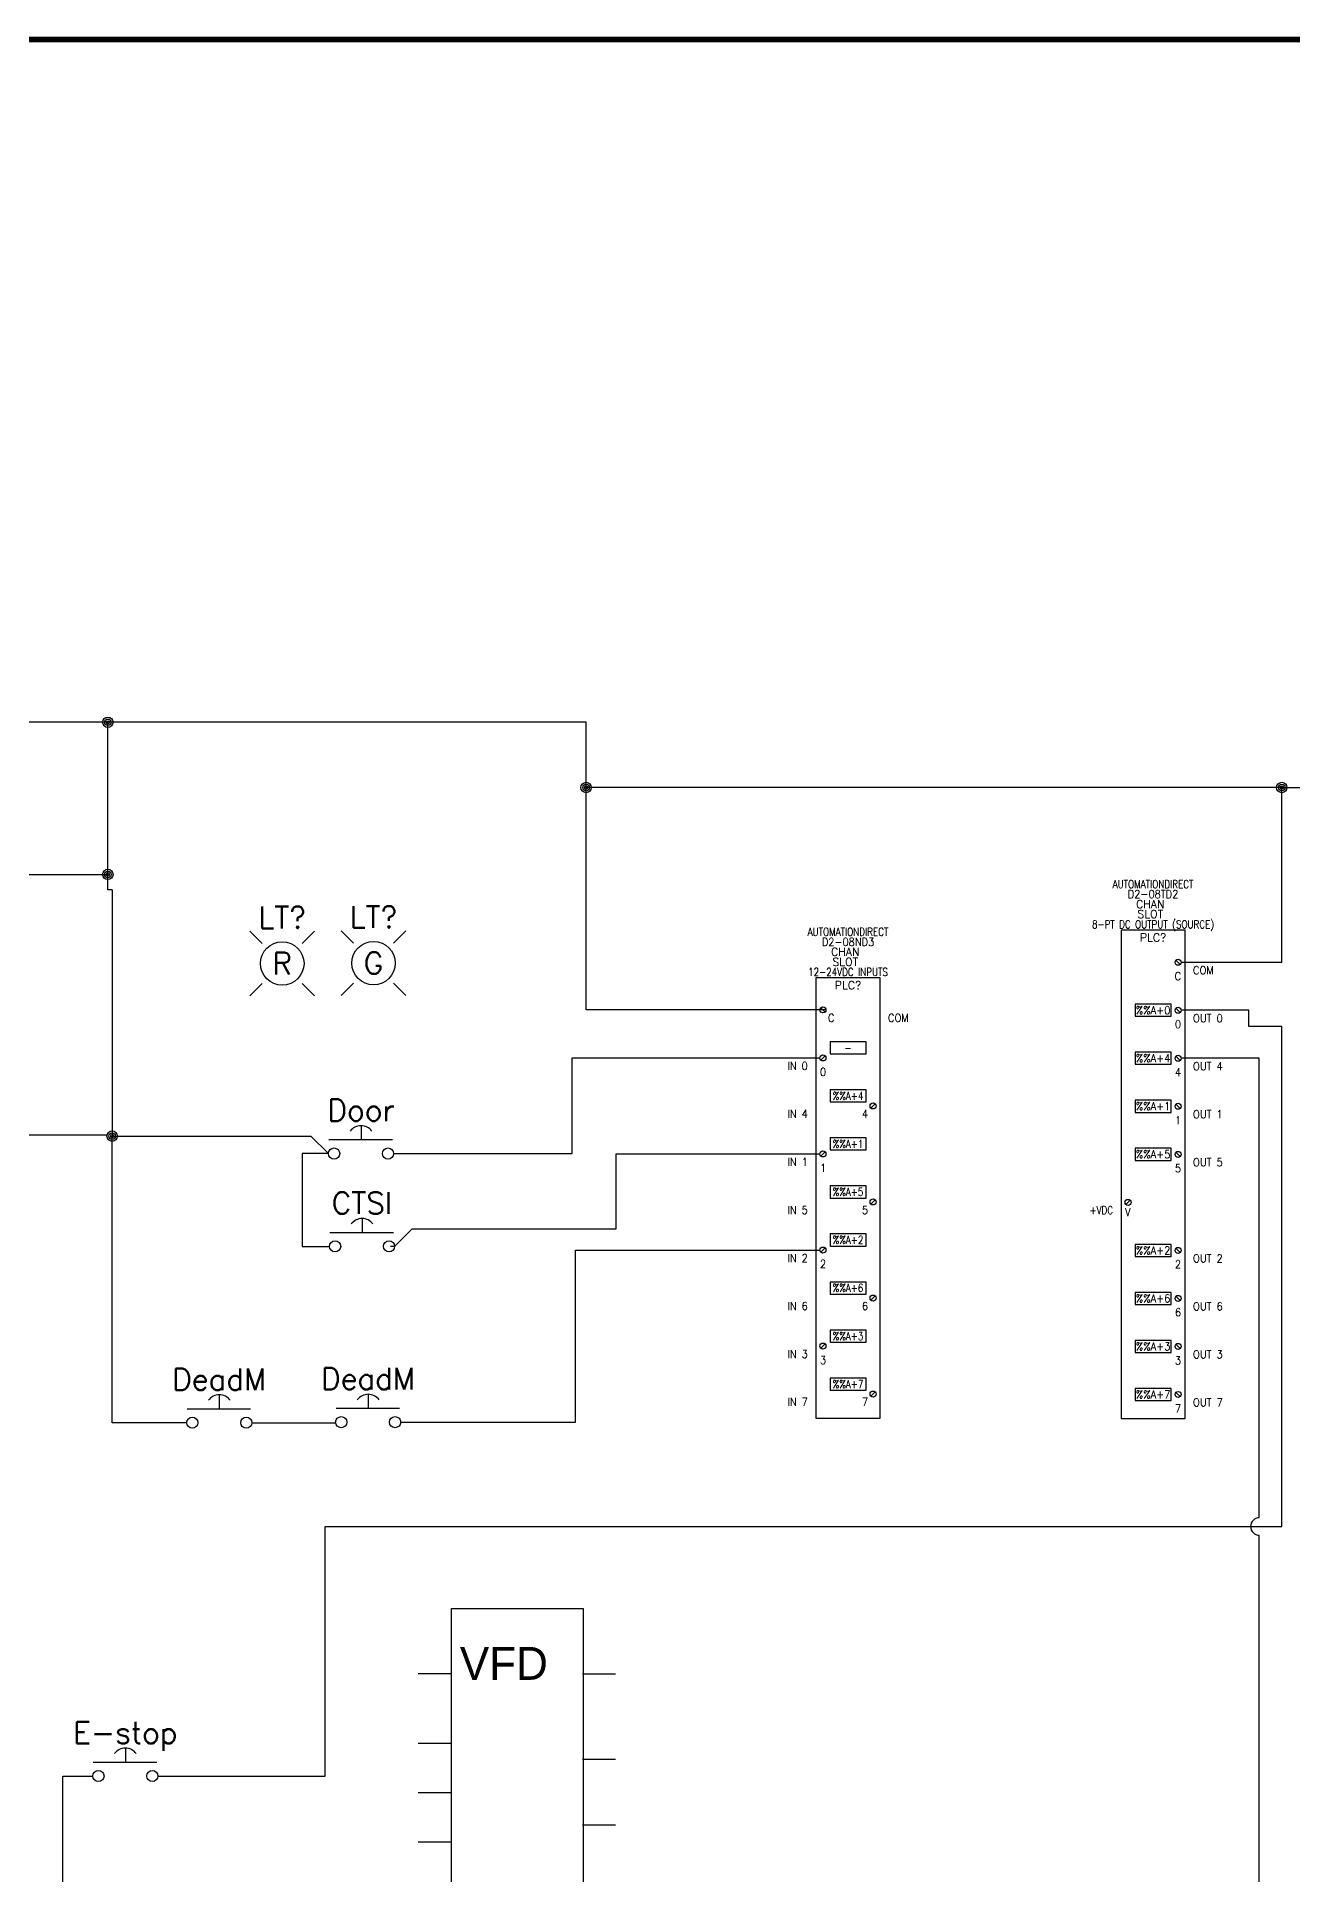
# Model space of a CAD drawing. Header units: inches. Extents: x 0 to 33.5, y 0 to 22.4.
# Drawn here: x 11.97 to 19.19, y 11.88 to 22.44 of the extents above; entities that cross this region are included whole.
import ezdxf
from ezdxf.enums import TextEntityAlignment as Align

# ---------------------------------------------------------------- set-up
doc = ezdxf.new("R2010")
doc.units = ezdxf.units.IN
doc.header["$MEASUREMENT"] = 0
for name, color, linetype in [('DESC', 150, 'Continuous'), ('MISC', 7, 'Continuous'), ('SYMS', 7, 'Continuous'), ('TAGS', 150, 'Continuous'), ('TERMS', 123, 'Continuous'), ('TITLE', 7, 'Continuous'), ('WIRES', 7, 'Continuous')]:
    doc.layers.add(name, color=color, linetype=linetype)
doc.styles.add('ITALIC', font='ITALIC')
doc.styles.add('SIMPLEX', font='SIMPLEX')
doc.styles.add('WD', font='romans.shx')

# ---------------------------------------------------------------- blocks, each defined once
blk = doc.blocks.new('NO_NUM_acade_title')
at = {"layer": 'TITLE', "const_width": 0.0312}
blk.add_lwpolyline([(30.594, 0.281), (30.594, 22.177), (30.344, 22.427), (0.281, 22.427), (0.031, 22.177), (0.031, 0.281), (0.281, 0.031), (30.344, 0.031)], close=True, dxfattribs=at)
at = {"layer": 'TITLE', "color": 1, "style": 'ITALIC'}
for tag, height, p in [('TITLE#1', 0.125, (32.156, 3.406)), ('TITLE#2', 0.125, (32.156, 3.204)), ('TITLE#3', 0.125, (32.156, 3.001)), ('TITLE#4', 0.125, (32.156, 2.799)), ('DWG#', 0.2, (32.156, 0.826))]:
    blk.add_attdef(tag, text='', height=height, dxfattribs=at).set_placement(p, align=Align.CENTER)
at = {"layer": 'TITLE', "color": 1, "style": 'SIMPLEX'}
blk.add_attdef('CAD#', (30.826, 1.958), '', height=0.0938, rotation=90, dxfattribs=at)
at = {"layer": 'TITLE', "color": 1}
for tag, p, height, style in [('ENGINEER', (31.237, 1.958), 0.0938, 'ITALIC'), ('CHKDBY', (32.424, 1.958), 0.0938, 'ITALIC'), ('JOB#', (31.464, 1.644), 0.0938, 'SIMPLEX'), ('DRAWNBY', (32.494, 1.644), 0.0938, 'ITALIC'), ('SCALE', (31.353, 1.344), 0.0938, 'SIMPLEX'), ('DATE', (32.408, 1.344), 0.0938, 'SIMPLEX'), ('SHTS', (32.532, 0.25), 0.2, 'ITALIC')]:
    blk.add_attdef(tag, p, '', height=height, dxfattribs=dict(at, style=style))
at = {"layer": 'TITLE', "color": 1, "style": 'ITALIC'}
blk.add_attdef('SH#', text='', height=0.2, dxfattribs=at).set_placement((31.881, 0.25), align=Align.RIGHT)
at = {"layer": 'TITLE', "color": 7, "flags": 9}
blk.add_attdef('WD_TB', (31.219, 0.031), '', height=0.125, dxfattribs=at)
blk = doc.blocks.new('HPB11M')
for p, q in [((0, 0.16), (0, 0.08)), ((-0.185, 0.08), (0.18, 0.08))]:
    blk.add_line(p, q)
for centre in [(-0.155, 0), (0.155, 0)]:
    blk.add_circle(centre, 0.0322)
blk.add_arc((0, 0.082), 0.0781, 36.8699, 143.1301)
at = {"style": 'WD', "width": 0.7}
for tag, p in [('INST', (0, 0.826)), ('LOC', (0, 0.656)), ('DESC1', (0, 0.5)), ('DESC2', (0, 0.344)), ('XREF', (0, -0.219))]:
    blk.add_attdef(tag, text='', height=0.125, dxfattribs=at).set_placement(p, align=Align.CENTER)
at = {"style": 'WD'}
blk.add_attdef('TAG1', text='', height=0.125, dxfattribs=at).set_placement((0, 0.188), align=Align.CENTER)
for tag, p in [('X2LINK', (0, 0.219)), ('X8LINK', (0, 0))]:
    blk.add_attdef(tag, p, '', height=0.01, dxfattribs=at)
for tag, p, height, flags in [('FAMILY', (0.205, 0.152), 0.01, 9), ('CONTACT', (0.205, 0.136), 0.01, 1), ('X4TERM01', (-0.188, 0), 0.0125, 1), ('X1TERM02', (0.188, 0), 0.0125, 1)]:
    blk.add_attdef(tag, p, '', height=height, dxfattribs=dict(at, flags=flags))
at = {"linetype": 'Continuous', "style": 'WD', "flags": 9}
for tag, p in [('CAT', (0.23, 0.108)), ('ASSYCODE', (0.23, 0.069)), ('MFG', (0.23, 0.089))]:
    blk.add_attdef(tag, text='', height=0.01, dxfattribs=at).set_placement(p, align=Align.CENTER)
at = {"linetype": 'Continuous', "style": 'WD', "flags": 8}
blk.add_attdef('TERM01', text='', height=0.125, dxfattribs=at).set_placement((-0.25, -0.031), align=Align.TOP_RIGHT)
blk.add_attdef('TERM02', text='', height=0.125, dxfattribs=at).set_placement((0.25, -0.031), align=Align.TOP_LEFT)
blk = doc.blocks.new('HLT1G')
for p, q in [((-0.115, 0.115), (-0.186, 0.186)), ((0.115, 0.115), (0.186, 0.186)), ((-0.115, -0.115), (-0.186, -0.186)), ((0.115, -0.115), (0.186, -0.186))]:
    blk.add_line(p, q)
blk.add_circle((0, 0), 0.125)
at = {"style": 'WD', "width": 0.7}
for tag, p in [('INST', (0.006, 0.528)), ('LOC', (0.006, 0.359))]:
    blk.add_attdef(tag, text='', height=0.125, dxfattribs=at).set_placement(p, align=Align.CENTER)
at = {"style": 'WD'}
blk.add_attdef('TAG1', text='', height=0.125, dxfattribs=at).set_placement((0, 0.202), align=Align.CENTER)
at = {"style": 'WD', "flags": 9}
blk.add_attdef('FAMILY', text='', height=0.01, dxfattribs=at).set_placement((-0.005, 0.161), align=Align.CENTER)
at = {"linetype": 'Continuous', "style": 'WD', "flags": 1}
for tag, p in [('MFG', (0, 0.121)), ('CAT', (0, 0.14))]:
    blk.add_attdef(tag, text='', height=0.01, dxfattribs=at).set_placement(p, align=Align.MIDDLE)
at = {"style": 'WD'}
for tag, p, width in [('DESC1', (1.125, 0), 0.9), ('WDTAGALT', (1.125, -0.312), 0.7)]:
    blk.add_attdef(tag, p, '', height=0.125, dxfattribs=dict(at, width=width))
blk.add_attdef('COLOR', text='', height=0.125, dxfattribs=at).set_placement((0, 0), align=Align.MIDDLE)
at = {"style": 'WD', "flags": 1}
for tag, p in [('X4TERM01', (-0.125, 0)), ('X1TERM02', (0.125, 0))]:
    blk.add_attdef(tag, p, '', height=0.0125, dxfattribs=at)
at = {"linetype": 'Continuous', "style": 'WD', "flags": 9}
blk.add_attdef('ASSYCODE', text='', height=0.01, dxfattribs=at).set_placement((-0.003, 0.096), align=Align.CENTER)
at = {"linetype": 'Continuous', "style": 'WD', "flags": 8}
blk.add_attdef('TERM01', text='', height=0.125, dxfattribs=at).set_placement((-0.175, -0.031), align=Align.TOP_RIGHT)
blk.add_attdef('TERM02', text='', height=0.125, dxfattribs=at).set_placement((0.175, -0.031), align=Align.TOP_LEFT)
at = {"style": 'WD', "width": 0.9}
blk.add_attdef('DESC2', text='', height=0.125, dxfattribs=at).set_placement((1.125, -0.031), align=Align.TOP_LEFT)
blk = doc.blocks.new('HLT1R')
for p, q in [((-0.115, 0.115), (-0.186, 0.186)), ((0.115, 0.115), (0.186, 0.186)), ((-0.115, -0.115), (-0.186, -0.186)), ((0.115, -0.115), (0.186, -0.186))]:
    blk.add_line(p, q)
blk.add_circle((0, 0), 0.125)
at = {"style": 'WD', "width": 0.7}
for tag, p in [('INST', (0.006, 0.528)), ('LOC', (0.006, 0.359))]:
    blk.add_attdef(tag, text='', height=0.125, dxfattribs=at).set_placement(p, align=Align.CENTER)
at = {"style": 'WD'}
blk.add_attdef('TAG1', text='', height=0.125, dxfattribs=at).set_placement((0, 0.202), align=Align.CENTER)
at = {"linetype": 'Continuous', "style": 'WD', "flags": 9}
blk.add_attdef('ASSYCODE', text='', height=0.01, dxfattribs=at).set_placement((-0.003, 0.098), align=Align.CENTER)
at = {"style": 'WD', "flags": 9}
blk.add_attdef('FAMILY', text='', height=0.01, dxfattribs=at).set_placement((-0.005, 0.161), align=Align.CENTER)
at = {"linetype": 'Continuous', "style": 'WD', "flags": 1}
for tag, p in [('MFG', (0, 0.121)), ('CAT', (0, 0.14))]:
    blk.add_attdef(tag, text='', height=0.01, dxfattribs=at).set_placement(p, align=Align.MIDDLE)
at = {"style": 'WD'}
for tag, p, width in [('DESC1', (1.125, 0), 0.9), ('WDTAGALT', (1.125, -0.312), 0.7)]:
    blk.add_attdef(tag, p, '', height=0.125, dxfattribs=dict(at, width=width))
blk.add_attdef('COLOR', text='', height=0.125, dxfattribs=at).set_placement((0, 0), align=Align.MIDDLE)
at = {"style": 'WD', "flags": 1}
for tag, p in [('X4TERM01', (-0.125, 0)), ('X1TERM02', (0.125, 0))]:
    blk.add_attdef(tag, p, '', height=0.0125, dxfattribs=at)
at = {"linetype": 'Continuous', "style": 'WD', "flags": 8}
blk.add_attdef('TERM01', text='', height=0.125, dxfattribs=at).set_placement((-0.175, -0.031), align=Align.TOP_RIGHT)
blk.add_attdef('TERM02', text='', height=0.125, dxfattribs=at).set_placement((0.175, -0.031), align=Align.TOP_LEFT)
at = {"style": 'WD', "width": 0.9}
blk.add_attdef('DESC2', text='', height=0.125, dxfattribs=at).set_placement((1.125, -0.031), align=Align.TOP_LEFT)
blk = doc.blocks.new('PLCIO_2D74')
at = {"layer": 'SYMS'}
for p, q in [((0.5, 0.5), (-0.5, 0.5)), ((-0.5, 0.5), (-0.5, -7.125)), ((0.5, -7.125), (0.5, 0.5)), ((0.357, 0.033), (0.424, -0.033)), ((0.281, -0.656), (-0.281, -0.656)), ((-0.281, -0.656), (-0.281, -0.844)), ((-0.281, -0.844), (0.281, -0.844)), ((0.281, -0.844), (0.281, -0.656)), ((0.357, -0.717), (0.424, -0.783)), ((0.281, -1.406), (-0.281, -1.406)), ((-0.281, -1.406), (-0.281, -1.594)), ((0.281, -1.594), (0.281, -1.406)), ((-0.281, -1.594), (0.281, -1.594)), ((0.357, -1.467), (0.424, -1.533)), ((0.281, -2.156), (-0.281, -2.156)), ((-0.281, -2.156), (-0.281, -2.344)), ((0.281, -2.344), (0.281, -2.156)), ((0.357, -2.217), (0.424, -2.283)), ((-0.281, -2.344), (0.281, -2.344)), ((0.281, -2.906), (-0.281, -2.906)), ((-0.281, -2.906), (-0.281, -3.094)), ((-0.281, -3.094), (0.281, -3.094)), ((0.281, -3.094), (0.281, -2.906)), ((0.357, -2.967), (0.424, -3.033)), ((-0.357, -3.717), (-0.424, -3.783)), ((0.281, -4.406), (-0.281, -4.406)), ((-0.281, -4.406), (-0.281, -4.594)), ((0.281, -4.594), (0.281, -4.406)), ((0.357, -4.467), (0.424, -4.533)), ((-0.281, -4.594), (0.281, -4.594)), ((0.281, -5.156), (-0.281, -5.156)), ((-0.281, -5.156), (-0.281, -5.344)), ((0.281, -5.344), (0.281, -5.156)), ((-0.281, -5.344), (0.281, -5.344)), ((0.357, -5.217), (0.424, -5.283)), ((0.281, -5.906), (-0.281, -5.906)), ((-0.281, -5.906), (-0.281, -6.094)), ((0.281, -6.094), (0.281, -5.906)), ((0.357, -5.967), (0.424, -6.033)), ((-0.281, -6.094), (0.281, -6.094)), ((0.281, -6.656), (-0.281, -6.656)), ((-0.281, -6.656), (-0.281, -6.844)), ((-0.281, -6.844), (0.281, -6.844)), ((0.281, -6.844), (0.281, -6.656)), ((0.357, -6.717), (0.424, -6.783)), ((-0.5, -7.125), (0.5, -7.125))]:
    blk.add_line(p, q, dxfattribs=at)
for centre in [(0.391, 0), (0.391, -0.75), (0.391, -1.5), (0.391, -2.25), (0.391, -3), (-0.391, -3.75), (0.391, -4.5), (0.391, -5.25), (0.391, -6), (0.391, -6.75)]:
    blk.add_circle(centre, 0.0469, dxfattribs=at)
at = {"layer": 'SYMS', "style": 'WD'}
for tag, width, p in [('INST', 0.8, (0, 1.482)), ('LOC', 0.8, (0, 1.312)), ('MFG', 0.8, (0, 1.156)), ('CAT', 0.9, (0, 1)), ('DESC', 0.8, (0, 0.53))]:
    blk.add_attdef(tag, text='', height=0.125, dxfattribs=dict(at, width=width)).set_placement(p, align=Align.CENTER)
for tag, p in [('LINE1', (0, 0.844)), ('LINE2', (0, 0.688)), ('TAG', (0, 0.322))]:
    blk.add_attdef(tag, text='', height=0.125, dxfattribs=at).set_placement(p, align=Align.CENTER)
at = {"layer": 'SYMS', "linetype": 'Continuous', "style": 'WD', "flags": 9}
blk.add_attdef('ASSYCODE', text='', height=0.01, dxfattribs=at).set_placement((0.23, 1.071), align=Align.CENTER)
at = {"layer": 'SYMS', "style": 'WD', "flags": 1}
for tag, p in [('X1TERM01', (0.438, 0)), ('X1TERM02', (0.438, -0.75)), ('X1TERM03', (0.438, -1.5)), ('X1TERM04', (0.438, -2.25)), ('X1TERM05', (0.438, -3)), ('X4TERM06', (-0.438, -3.75)), ('X1TERM07', (0.438, -4.5)), ('X1TERM08', (0.438, -5.25)), ('X1TERM09', (0.438, -6)), ('X1TERM10', (0.438, -6.75))]:
    blk.add_attdef(tag, p, '', height=0.01, dxfattribs=at)
at = {"layer": 'SYMS', "style": 'WD'}
for tag, width, p in [('TERM01', 0.9, (0.438, -0.156)), ('TERM02', 0.9, (0.438, -0.906)), ('TERM03', 0.9, (0.438, -1.656)), ('TERM04', 0.9, (0.438, -2.406)), ('TERM05', 0.9, (0.438, -3.156)), ('TERMDESC06', 0.8, (-0.625, -3.812)), ('TERM07', 0.9, (0.438, -4.656)), ('TERM08', 0.9, (0.438, -5.406)), ('TERM09', 0.9, (0.438, -6.156)), ('TERM10', 0.9, (0.438, -6.906))]:
    blk.add_attdef(tag, text='', height=0.125, dxfattribs=dict(at, width=width)).set_placement(p, align=Align.TOP_RIGHT)
at = {"layer": 'SYMS', "style": 'WD', "width": 0.9}
for tag, p in [('TERMDESC01', (0.625, -0.062)), ('TERMDESC02', (0.625, -0.812)), ('TERMDESC03', (0.625, -1.562)), ('TERMDESC04', (0.625, -2.312)), ('TERMDESC05', (0.625, -3.062)), ('TERM06', (-0.438, -3.844)), ('TERMDESC07', (0.625, -4.562)), ('TERMDESC08', (0.625, -5.312)), ('TERMDESC09', (0.625, -6.062)), ('TERMDESC10', (0.625, -6.812))]:
    blk.add_attdef(tag, text='', height=0.125, dxfattribs=at).set_placement(p, align=Align.TOP_LEFT)
for tag, p in [('DESCB02', (-0.688, -0.875)), ('DESCA02', (-0.688, -0.719)), ('DESCC02', (-0.688, -1.031)), ('DESCD02', (-0.688, -1.188)), ('DESCE02', (-0.688, -1.344)), ('DESCA03', (-0.688, -1.469)), ('DESCB03', (-0.688, -1.625)), ('DESCC03', (-0.688, -1.781)), ('DESCD03', (-0.688, -1.938)), ('DESCE03', (-0.688, -2.094)), ('DESCB04', (-0.688, -2.375)), ('DESCA04', (-0.688, -2.219)), ('DESCC04', (-0.688, -2.531)), ('DESCD04', (-0.688, -2.688)), ('DESCE04', (-0.688, -2.844)), ('DESCA05', (-0.688, -2.969)), ('DESCB05', (-0.688, -3.125)), ('DESCC05', (-0.688, -3.281)), ('DESCD05', (-0.688, -3.438)), ('DESCE05', (-0.688, -3.594)), ('DESCB07', (-0.688, -4.625)), ('DESCA07', (-0.688, -4.469)), ('DESCC07', (-0.688, -4.781)), ('DESCD07', (-0.688, -4.938)), ('DESCE07', (-0.688, -5.094)), ('DESCA08', (-0.688, -5.219)), ('DESCB08', (-0.688, -5.375)), ('DESCC08', (-0.688, -5.531)), ('DESCD08', (-0.688, -5.688)), ('DESCE08', (-0.688, -5.844)), ('DESCB09', (-0.688, -6.125)), ('DESCA09', (-0.688, -5.969)), ('DESCC09', (-0.688, -6.281)), ('DESCD09', (-0.688, -6.438)), ('DESCE09', (-0.688, -6.594)), ('DESCA10', (-0.688, -6.719)), ('DESCB10', (-0.688, -6.875)), ('DESCC10', (-0.688, -7.031)), ('DESCD10', (-0.688, -7.188)), ('DESCE10', (-0.688, -7.344))]:
    blk.add_attdef(tag, text='', height=0.125, dxfattribs=at).set_placement(p, align=Align.RIGHT)
for tag, p in [('TAGA02', (0, -0.75)), ('TAGA03', (0, -1.5)), ('TAGA04', (0, -2.25)), ('TAGA05', (0, -3)), ('TAGA07', (0, -4.5)), ('TAGA08', (0, -5.25)), ('TAGA09', (0, -6)), ('TAGA10', (0, -6.75))]:
    blk.add_attdef(tag, text='', height=0.125, dxfattribs=at).set_placement(p, align=Align.MIDDLE_CENTER)
blk = doc.blocks.new('PLCIO_2F64')
at = {"layer": 'SYMS'}
for p, q in [((0.5, 0.5), (-0.5, 0.5)), ((-0.5, 0.5), (-0.5, -6.375)), ((0.5, -6.375), (0.5, 0.5)), ((-0.424, 0.033), (-0.357, -0.033)), ((0.281, -0.5), (-0.281, -0.5)), ((-0.281, -0.5), (-0.281, -0.688)), ((0.281, -0.688), (0.281, -0.5)), ((-0.357, -0.717), (-0.424, -0.783)), ((-0.281, -0.688), (0.281, -0.688)), ((0.281, -1.25), (-0.281, -1.25)), ((-0.281, -1.25), (-0.281, -1.438)), ((0.281, -1.438), (0.281, -1.25)), ((-0.281, -1.438), (0.281, -1.438)), ((0.424, -1.467), (0.357, -1.533)), ((0.281, -2), (-0.281, -2)), ((-0.281, -2), (-0.281, -2.188)), ((0.281, -2.188), (0.281, -2)), ((-0.357, -2.217), (-0.424, -2.283)), ((-0.281, -2.188), (0.281, -2.188)), ((0.281, -2.75), (-0.281, -2.75)), ((-0.281, -2.75), (-0.281, -2.938)), ((0.281, -2.938), (0.281, -2.75)), ((-0.281, -2.938), (0.281, -2.938)), ((0.424, -2.967), (0.357, -3.033)), ((-0.357, -3.717), (-0.424, -3.783)), ((0.281, -3.5), (-0.281, -3.5)), ((-0.281, -3.5), (-0.281, -3.688)), ((-0.281, -3.688), (0.281, -3.688)), ((0.281, -3.688), (0.281, -3.5)), ((0.281, -4.25), (-0.281, -4.25)), ((-0.281, -4.25), (-0.281, -4.438)), ((0.281, -4.438), (0.281, -4.25)), ((-0.281, -4.438), (0.281, -4.438)), ((0.424, -4.467), (0.357, -4.533)), ((0.281, -5), (-0.281, -5)), ((-0.281, -5), (-0.281, -5.188)), ((0.281, -5.188), (0.281, -5)), ((-0.357, -5.217), (-0.424, -5.283)), ((-0.281, -5.188), (0.281, -5.188)), ((0.281, -5.75), (-0.281, -5.75)), ((-0.281, -5.75), (-0.281, -5.938)), ((-0.281, -5.938), (0.281, -5.938)), ((0.281, -5.938), (0.281, -5.75)), ((0.424, -5.967), (0.357, -6.033)), ((-0.5, -6.375), (0.5, -6.375))]:
    blk.add_line(p, q, dxfattribs=at)
for centre in [(-0.391, 0), (-0.391, -0.75), (0.391, -1.5), (-0.391, -2.25), (0.391, -3), (-0.391, -3.75), (0.391, -4.5), (-0.391, -5.25), (0.391, -6)]:
    blk.add_circle(centre, 0.0469, dxfattribs=at)
at = {"layer": 'SYMS', "style": 'WD'}
for tag, width, p in [('INST', 0.8, (0, 1.482)), ('LOC', 0.8, (0, 1.312)), ('MFG', 0.8, (0, 1.156)), ('CAT', 0.9, (0, 1)), ('DESC', 0.8, (0, 0.53))]:
    blk.add_attdef(tag, text='', height=0.125, dxfattribs=dict(at, width=width)).set_placement(p, align=Align.CENTER)
for tag, p in [('LINE1', (0, 0.844)), ('LINE2', (0, 0.688)), ('TAG', (0, 0.322))]:
    blk.add_attdef(tag, text='', height=0.125, dxfattribs=at).set_placement(p, align=Align.CENTER)
at = {"layer": 'SYMS', "style": 'WD', "flags": 1}
blk.add_attdef('ASSYCODE', text='', height=0.05, dxfattribs=at).set_placement((0.438, 1), align=Align.CENTER)
for tag, p in [('X1TERM01', (-0.344, 0)), ('X4TERM02', (-0.438, -0.75)), ('X4TERM03', (0.344, -1.5)), ('X4TERM04', (-0.438, -2.25)), ('X4TERM05', (0.344, -3)), ('X4TERM06', (-0.438, -3.75)), ('X4TERM07', (0.344, -4.5)), ('X4TERM08', (-0.438, -5.25)), ('X4TERM09', (0.344, -6))]:
    blk.add_attdef(tag, p, '', height=0.01, dxfattribs=at)
at = {"layer": 'SYMS', "style": 'WD', "width": 0.9}
for tag, p in [('TERM01', (-0.312, -0.062)), ('TERMDESC01', (0.625, -0.062)), ('TERM02', (-0.438, -0.906)), ('TERM04', (-0.438, -2.406)), ('TERM06', (-0.438, -3.906)), ('TERM08', (-0.438, -5.406))]:
    blk.add_attdef(tag, text='', height=0.125, dxfattribs=at).set_placement(p, align=Align.TOP_LEFT)
at = {"layer": 'SYMS', "style": 'WD', "width": 0.8}
for tag, p in [('TAGA02', (0, -0.594)), ('TAGA03', (0, -1.344)), ('TAGA04', (0, -2.094)), ('TAGA05', (0, -2.844)), ('TAGA06', (0, -3.594)), ('TAGA07', (0, -4.344)), ('TAGA08', (0, -5.094)), ('TAGA09', (0, -5.844))]:
    blk.add_attdef(tag, text='', height=0.125, dxfattribs=at).set_placement(p, align=Align.MIDDLE_CENTER)
at = {"layer": 'SYMS', "style": 'WD', "width": 0.9}
for tag, p in [('TERMDESC02', (-0.625, -0.812)), ('TERMDESC03', (-0.625, -1.562)), ('TERM03', (0.312, -1.562)), ('TERMDESC04', (-0.625, -2.312)), ('TERMDESC05', (-0.625, -3.062)), ('TERM05', (0.312, -3.062)), ('TERMDESC06', (-0.625, -3.812)), ('TERMDESC07', (-0.625, -4.562)), ('TERM07', (0.312, -4.562)), ('TERMDESC08', (-0.625, -5.312)), ('TERMDESC09', (-0.625, -6.062)), ('TERM09', (0.312, -6.062))]:
    blk.add_attdef(tag, text='', height=0.125, dxfattribs=at).set_placement(p, align=Align.TOP_RIGHT)
for tag, p in [('DESCA02', (1.25, -0.719)), ('DESCB02', (1.25, -0.875)), ('DESCC02', (1.25, -1.031)), ('DESCD02', (1.25, -1.188)), ('DESCE02', (1.25, -1.344)), ('DESCA03', (1.25, -1.469)), ('DESCB03', (1.25, -1.625)), ('DESCC03', (1.25, -1.781)), ('DESCD03', (1.25, -1.938)), ('DESCE03', (1.25, -2.094)), ('DESCA04', (1.25, -2.219)), ('DESCB04', (1.25, -2.375)), ('DESCC04', (1.25, -2.531)), ('DESCD04', (1.25, -2.688)), ('DESCE04', (1.25, -2.844)), ('DESCA05', (1.25, -2.969)), ('DESCB05', (1.25, -3.125)), ('DESCC05', (1.25, -3.281)), ('DESCD05', (1.25, -3.438)), ('DESCE05', (1.25, -3.594)), ('DESCA06', (1.25, -3.719)), ('DESCB06', (1.25, -3.875)), ('DESCC06', (1.25, -4.031)), ('DESCD06', (1.25, -4.188)), ('DESCE06', (1.25, -4.344)), ('DESCA07', (1.25, -4.469)), ('DESCB07', (1.25, -4.625)), ('DESCC07', (1.25, -4.781)), ('DESCD07', (1.25, -4.938)), ('DESCE07', (1.25, -5.094)), ('DESCA08', (1.25, -5.219)), ('DESCB08', (1.25, -5.375)), ('DESCC08', (1.25, -5.531)), ('DESCD08', (1.25, -5.688)), ('DESCE08', (1.25, -5.844)), ('DESCA09', (1.25, -5.969)), ('DESCB09', (1.25, -6.125)), ('DESCC09', (1.25, -6.281)), ('DESCD09', (1.25, -6.438)), ('DESCE09', (1.25, -6.594))]:
    blk.add_attdef(tag, p, '', height=0.125, dxfattribs=at)
blk = doc.blocks.new('HDV1_010')
for p, q in [((13.43, 15.501), (13.619, 15.501)), ((14.375, 15.5), (14.564, 15.5)), ((13.43, 15.101), (13.62, 15.101)), ((14.564, 15.007), (14.375, 15.007)), ((13.43, 14.817), (13.62, 14.817)), ((14.564, 14.629), (14.375, 14.629)), ((13.43, 14.533), (13.62, 14.533)), ((13.43, 14.249), (13.62, 14.249)), ((14.564, 14.25), (14.375, 14.25)), ((13.43, 13.976), (13.62, 13.976)), ((14.564, 13.882), (14.375, 13.882)), ((13.43, 13.692), (13.62, 13.692)), ((14.564, 13.504), (14.375, 13.504)), ((13.43, 13.408), (13.62, 13.408)), ((13.43, 13.124), (13.62, 13.124)), ((14.564, 13.125), (14.375, 13.125)), ((13.625, 12.808), (13.436, 12.808)), ((14.382, 12.808), (14.572, 12.808)), ((14.382, 12.524), (14.572, 12.524)), ((13.625, 12.429), (13.436, 12.429)), ((14.382, 12.24), (14.572, 12.24)), ((13.625, 12.051), (13.436, 12.051)), ((14.382, 11.956), (14.572, 11.956)), ((13.814, 11.861), (13.814, 11.672)), ((14.193, 11.861), (14.193, 11.672))]:
    blk.add_line(p, q)
blk.add_lwpolyline([(14.378, 11.862), (13.621, 11.862), (13.621, 15.875), (14.379, 15.875)], close=True)
for s, height, p in [('VFD', 0.1893, (13.669, 15.465)), ('U', 0.142, (14.434, 12.875)), ('R', 0.142, (13.393, 12.85)), ('V', 0.142, (14.435, 12.583)), ('S', 0.142, (13.394, 12.497)), ('W', 0.142, (14.439, 12.278)), ('T', 0.142, (13.405, 12.089)), ('G', 0.142, (14.43, 12.003)), ('R+', 0.142, (13.55, 11.671)), ('RB', 0.142, (13.925, 11.671))]:
    blk.add_text(s, height=height).set_placement(p)
at = {"style": 'WD', "width": 0.8}
for tag, p in [('TERM18', (13.32, 15.485)), ('TERM17', (13.32, 15.11)), ('TERM16', (13.32, 14.86)), ('TERM15', (13.32, 14.485)), ('TERM14', (13.32, 14.235)), ('TERM13', (13.32, 13.985)), ('TERM12', (13.32, 13.735)), ('TERM11', (13.32, 13.36)), ('TERM10', (13.32, 13.11)), ('TERM01', (13.307, 12.829)), ('TERM02', (13.307, 12.454)), ('TERM03', (13.307, 12.079)), ('TERM08', (13.761, 11.658)), ('TERM09', (14.141, 11.653))]:
    blk.add_attdef(tag, text='', height=0.125, dxfattribs=at).set_placement(p, align=Align.TOP_RIGHT)
at = {"style": 'WD', "flags": 1}
for tag, p in [('X4TERM18', (13.439, 15.5)), ('X1TERM19', (14.5, 15.5)), ('X4TERM17', (13.442, 15.1)), ('X1TERM20', (14.5, 15)), ('X4TERM16', (13.434, 14.816)), ('X1TERM21', (14.5, 14.625)), ('X4TERM15', (13.43, 14.532)), ('X4TERM14', (13.435, 14.248)), ('X1TERM22', (14.5, 14.25)), ('X4TERM13', (13.435, 13.974)), ('X1TERM23', (14.5, 13.875)), ('X4TERM12', (13.436, 13.691)), ('X1TERM24', (14.5, 13.5)), ('X4TERM11', (13.408, 13.405)), ('X4TERM10', (13.394, 13.123)), ('X1TERM25', (14.5, 13.125)), ('X4TERM01', (13.402, 12.805)), ('X1TERM04', (14.537, 12.805)), ('X1TERM05', (14.557, 12.522)), ('X4TERM02', (13.408, 12.423)), ('X1TERM06', (14.564, 12.239)), ('X4TERM03', (13.408, 12.048)), ('X1TERM07', (14.562, 11.953)), ('X8TERM08', (13.815, 11.675)), ('X8TERM09', (14.192, 11.674))]:
    blk.add_attdef(tag, p, '', height=0.005, dxfattribs=at)
at = {"style": 'WD', "width": 0.8}
for tag, p in [('TERM19', (14.555, 15.485)), ('TERM20', (14.555, 14.985)), ('TERM21', (14.555, 14.61)), ('TERM22', (14.555, 14.235)), ('TERM23', (14.555, 13.86)), ('TERM24', (14.555, 13.485)), ('TERM25', (14.555, 13.11)), ('TERM04', (14.592, 12.79)), ('TERM05', (14.612, 12.507)), ('TERM06', (14.619, 12.224)), ('TERM07', (14.617, 11.938))]:
    blk.add_attdef(tag, text='', height=0.125, dxfattribs=at).set_placement(p, align=Align.TOP_LEFT)
at = {"style": 'WD'}
blk.add_attdef('VFD', text='', height=0.125, dxfattribs=at).set_placement((12.693, 11.435), align=Align.CENTER)
blk = doc.blocks.new('WDDOT')
for radius in [0.03, 0.0187, 0.00929]:
    blk.add_circle((0, 0), radius)

msp = doc.modelspace()

# ---------------------------------------------------------------- linework, layer by layer
at = {"layer": 'WIRES'}
for p, q in [((15.125, 18.5), (11.815, 18.5)), ((12.375, 17.536), (12.375, 18.5)), ((15.125, 16.846), (15.125, 18.5)), ((19.125, 18.125), (15.125, 18.125)), ((19.125, 17.12), (19.125, 18.125)), ((19.125, 18.125), (20.625, 18.125)), ((10.75, 17.625), (12.375, 17.625)), ((12.4, 17.536), (12.375, 17.536)), ((12.4, 17.536), (12.4, 16.12)), ((18.546, 17.12), (19.125, 17.12)), ((16.504, 16.846), (15.125, 16.846)), ((18.936, 16.844), (18.546, 16.844)), ((18.936, 16.75), (18.936, 16.844)), ((19.125, 16.75), (18.936, 16.75)), ((19.125, 13.875), (19.125, 16.75)), ((15.044, 16.02), (15.044, 16.57)), ((15.044, 16.57), (16.47, 16.57)), ((18.996, 16.568), (18.546, 16.568)), ((18.996, 13.925), (18.996, 16.568)), ((12.371, 16.126), (11.482, 16.126)), ((12.4, 16.12), (13.543, 16.12)), ((12.4, 14.472), (12.4, 16.12)), ((13.643, 16.02), (13.543, 16.12)), ((13.643, 16.02), (13.493, 16.02)), ((13.493, 16.02), (13.493, 15.486)), ((14.018, 16.02), (15.044, 16.02)), ((15.297, 15.586), (15.297, 16.018)), ((15.297, 16.018), (16.47, 16.018)), ((14.024, 15.486), (14.124, 15.586)), ((14.124, 15.586), (15.297, 15.586)), ((13.493, 15.486), (13.649, 15.486)), ((14.024, 15.486), (14, 15.486)), ((15.064, 14.475), (15.064, 15.465)), ((15.064, 15.465), (16.47, 15.465)), ((12.829, 14.472), (12.4, 14.472)), ((13.204, 14.472), (13.684, 14.472)), ((14.059, 14.475), (15.064, 14.475)), ((13.625, 12.44), (13.625, 13.875)), ((13.625, 13.875), (19.125, 13.875)), ((18.996, 11.778), (18.996, 13.825)), ((12.117, 10.521), (12.117, 12.44)), ((12.117, 12.44), (12.289, 12.44)), ((12.664, 12.44), (13.625, 12.44))]:
    msp.add_line(p, q, dxfattribs=at)
msp.add_arc((18.996, 13.875), 0.05, 90, 270, dxfattribs=at)

# ---------------------------------------------------------------- block references
msp.add_blockref('NO_NUM_acade_title', (0, 0))
at = {"layer": 'SYMS'}
for name, p in [('WDDOT', (12.375, 18.5)), ('WDDOT', (15.125, 18.125)), ('WDDOT', (19.125, 18.125)), ('WDDOT', (12.375, 17.625)), ('WDDOT', (12.4, 16.12)), ('HDV1_010', (0.73, -2.472))]:
    msp.add_blockref(name, p, dxfattribs=at)
ref = msp.add_blockref('PLCIO_2D74', (18.385, 17.12), dxfattribs=dict(at, xscale=0.3682405612845637, yscale=0.3682405612845637, zscale=0.3682405612845637))
ref.add_attrib('TERM01', 'C', dxfattribs={"layer": 'TERMS', "height": 0.046, "style": 'WD', "width": 0.9}).set_placement((18.546, 17.063), align=Align.TOP_RIGHT)
ref.add_attrib('TERMDESC01', 'COM', dxfattribs={"layer": 'TERMS', "height": 0.046, "style": 'WD', "width": 0.9}).set_placement((18.615, 17.097), align=Align.TOP_LEFT)
ref.add_attrib('CAT', 'D2-08TD2', dxfattribs={"layer": 'MISC', "height": 0.046, "style": 'WD', "width": 0.9}).set_placement((18.385, 17.489), align=Align.CENTER)
ref.add_attrib('TAG', 'PLC?', dxfattribs={"layer": 'TAGS', "height": 0.046, "style": 'WD'}).set_placement((18.385, 17.239), align=Align.CENTER)
ref.add_attrib('LINE1', 'CHAN ', dxfattribs={"layer": 'MISC', "height": 0.046, "style": 'WD'}).set_placement((18.385, 17.431), align=Align.CENTER)
ref.add_attrib('DESC', '8-PT DC OUTPUT (SOURCE)', dxfattribs={"layer": 'DESC', "height": 0.04603, "style": 'WD', "width": 0.8}).set_placement((18.385, 17.315), align=Align.CENTER)
ref.add_attrib('LINE2', 'SLOT ', dxfattribs={"layer": 'MISC', "height": 0.046, "style": 'WD'}).set_placement((18.385, 17.374), align=Align.CENTER)
ref.add_attrib('MFG', 'AUTOMATIONDIRECT', dxfattribs={"layer": 'MISC', "height": 0.04603, "style": 'WD', "width": 0.8}).set_placement((18.385, 17.546), align=Align.CENTER)
ref.add_attrib('TERM02', '0', dxfattribs={"layer": 'TERMS', "height": 0.046, "style": 'WD', "width": 0.9}).set_placement((18.546, 16.787), align=Align.TOP_RIGHT)
ref.add_attrib('TAGA02', '%%A+0', dxfattribs={"layer": 'TAGS', "height": 0.046, "style": 'WD', "width": 0.9}).set_placement((18.385, 16.844), align=Align.MIDDLE_CENTER)
ref.add_attrib('TERMDESC02', 'OUT 0', dxfattribs={"layer": 'TERMS', "height": 0.046, "style": 'WD', "width": 0.9}).set_placement((18.615, 16.821), align=Align.TOP_LEFT)
ref.add_attrib('TERM03', '4', dxfattribs={"layer": 'TERMS', "height": 0.046, "style": 'WD', "width": 0.9}).set_placement((18.546, 16.511), align=Align.TOP_RIGHT)
ref.add_attrib('TAGA03', '%%A+4', dxfattribs={"layer": 'TAGS', "height": 0.046, "style": 'WD', "width": 0.9}).set_placement((18.385, 16.568), align=Align.MIDDLE_CENTER)
ref.add_attrib('TERMDESC03', 'OUT 4', dxfattribs={"layer": 'TERMS', "height": 0.046, "style": 'WD', "width": 0.9}).set_placement((18.615, 16.545), align=Align.TOP_LEFT)
ref.add_attrib('TERM04', '1', dxfattribs={"layer": 'TERMS', "height": 0.046, "style": 'WD', "width": 0.9}).set_placement((18.546, 16.234), align=Align.TOP_RIGHT)
ref.add_attrib('TAGA04', '%%A+1', dxfattribs={"layer": 'TAGS', "height": 0.046, "style": 'WD', "width": 0.9}).set_placement((18.385, 16.292), align=Align.MIDDLE_CENTER)
ref.add_attrib('TERMDESC04', 'OUT 1', dxfattribs={"layer": 'TERMS', "height": 0.046, "style": 'WD', "width": 0.9}).set_placement((18.615, 16.269), align=Align.TOP_LEFT)
ref.add_attrib('TERM05', '5', dxfattribs={"layer": 'TERMS', "height": 0.046, "style": 'WD', "width": 0.9}).set_placement((18.546, 15.958), align=Align.TOP_RIGHT)
ref.add_attrib('TAGA05', '%%A+5', dxfattribs={"layer": 'TAGS', "height": 0.046, "style": 'WD', "width": 0.9}).set_placement((18.385, 16.016), align=Align.MIDDLE_CENTER)
ref.add_attrib('TERMDESC05', 'OUT 5', dxfattribs={"layer": 'TERMS', "height": 0.046, "style": 'WD', "width": 0.9}).set_placement((18.615, 15.993), align=Align.TOP_LEFT)
ref.add_attrib('TERM06', 'V', dxfattribs={"layer": 'TERMS', "height": 0.046, "style": 'WD', "width": 0.9}).set_placement((18.224, 15.705), align=Align.TOP_LEFT)
ref.add_attrib('TERMDESC06', '+VDC', dxfattribs={"layer": 'TERMS', "height": 0.046, "style": 'WD', "width": 0.8}).set_placement((18.155, 15.717), align=Align.TOP_RIGHT)
ref.add_attrib('TERM07', '2', dxfattribs={"layer": 'TERMS', "height": 0.046, "style": 'WD', "width": 0.9}).set_placement((18.546, 15.406), align=Align.TOP_RIGHT)
ref.add_attrib('TAGA07', '%%A+2', dxfattribs={"layer": 'TAGS', "height": 0.046, "style": 'WD', "width": 0.9}).set_placement((18.385, 15.463), align=Align.MIDDLE_CENTER)
ref.add_attrib('TERMDESC07', 'OUT 2', dxfattribs={"layer": 'TERMS', "height": 0.046, "style": 'WD', "width": 0.9}).set_placement((18.615, 15.44), align=Align.TOP_LEFT)
ref.add_attrib('TERM08', '6', dxfattribs={"layer": 'TERMS', "height": 0.046, "style": 'WD', "width": 0.9}).set_placement((18.546, 15.13), align=Align.TOP_RIGHT)
ref.add_attrib('TAGA08', '%%A+6', dxfattribs={"layer": 'TAGS', "height": 0.046, "style": 'WD', "width": 0.9}).set_placement((18.385, 15.187), align=Align.MIDDLE_CENTER)
ref.add_attrib('TERMDESC08', 'OUT 6', dxfattribs={"layer": 'TERMS', "height": 0.046, "style": 'WD', "width": 0.9}).set_placement((18.615, 15.164), align=Align.TOP_LEFT)
ref.add_attrib('TERM09', '3', dxfattribs={"layer": 'TERMS', "height": 0.046, "style": 'WD', "width": 0.9}).set_placement((18.546, 14.853), align=Align.TOP_RIGHT)
ref.add_attrib('TAGA09', '%%A+3', dxfattribs={"layer": 'TAGS', "height": 0.046, "style": 'WD', "width": 0.9}).set_placement((18.385, 14.911), align=Align.MIDDLE_CENTER)
ref.add_attrib('TERMDESC09', 'OUT 3', dxfattribs={"layer": 'TERMS', "height": 0.046, "style": 'WD', "width": 0.9}).set_placement((18.615, 14.888), align=Align.TOP_LEFT)
ref.add_attrib('TERM10', '7', dxfattribs={"layer": 'TERMS', "height": 0.046, "style": 'WD', "width": 0.9}).set_placement((18.546, 14.577), align=Align.TOP_RIGHT)
ref.add_attrib('TAGA10', '%%A+7', dxfattribs={"layer": 'TAGS', "height": 0.046, "style": 'WD', "width": 0.9}).set_placement((18.385, 14.635), align=Align.MIDDLE_CENTER)
ref.add_attrib('TERMDESC10', 'OUT 7', dxfattribs={"layer": 'TERMS', "height": 0.046, "style": 'WD', "width": 0.9}).set_placement((18.615, 14.612), align=Align.TOP_LEFT)
ref = msp.add_blockref('HLT1R', (13.378, 17.113), dxfattribs=at)
ref.add_attrib('TAG1', 'LT?', dxfattribs={"layer": 'TAGS', "height": 0.125, "style": 'WD'}).set_placement((13.378, 17.315), align=Align.CENTER)
ref.add_attrib('COLOR', 'R', dxfattribs={"layer": 'MISC', "height": 0.125, "style": 'WD'}).set_placement((13.378, 17.113), align=Align.MIDDLE)
ref = msp.add_blockref('HLT1G', (13.903, 17.115), dxfattribs=at)
ref.add_attrib('TAG1', 'LT?', dxfattribs={"layer": 'TAGS', "height": 0.125, "style": 'WD'}).set_placement((13.903, 17.317), align=Align.CENTER)
ref.add_attrib('COLOR', 'G', dxfattribs={"layer": 'MISC', "height": 0.125, "style": 'WD'}).set_placement((13.903, 17.115), align=Align.MIDDLE)
ref = msp.add_blockref('PLCIO_2F64', (16.631, 16.846), dxfattribs=dict(at, xscale=0.3682405612845637, yscale=0.3682405612845637, zscale=0.3682405612845637))
ref.add_attrib('TERM01', 'C', dxfattribs={"layer": 'TERMS', "height": 0.046, "style": 'WD', "width": 0.9}).set_placement((16.516, 16.823), align=Align.TOP_LEFT)
ref.add_attrib('CAT', 'D2-08ND3', dxfattribs={"layer": 'MISC', "height": 0.046, "style": 'WD', "width": 0.9}).set_placement((16.631, 17.214), align=Align.CENTER)
ref.add_attrib('MFG', 'AUTOMATIONDIRECT', dxfattribs={"layer": 'MISC', "height": 0.04603, "style": 'WD', "width": 0.8}).set_placement((16.631, 17.272), align=Align.CENTER)
ref.add_attrib('LINE2', 'SLOT ', dxfattribs={"layer": 'MISC', "height": 0.046, "style": 'WD'}).set_placement((16.631, 17.099), align=Align.CENTER)
ref.add_attrib('TAG', 'PLC?', dxfattribs={"layer": 'TAGS', "height": 0.046, "style": 'WD'}).set_placement((16.631, 16.965), align=Align.CENTER)
ref.add_attrib('DESC', '12-24VDC INPUTS', dxfattribs={"layer": 'DESC', "height": 0.04603, "style": 'WD', "width": 0.8}).set_placement((16.631, 17.041), align=Align.CENTER)
ref.add_attrib('LINE1', 'CHAN ', dxfattribs={"layer": 'MISC', "height": 0.046, "style": 'WD'}).set_placement((16.631, 17.157), align=Align.CENTER)
ref.add_attrib('TERMDESC01', 'COM', dxfattribs={"layer": 'TERMS', "height": 0.046, "style": 'WD', "width": 0.9}).set_placement((16.861, 16.823), align=Align.TOP_LEFT)
ref.add_attrib('TERM02', '0', dxfattribs={"layer": 'TERMS', "height": 0.046, "style": 'WD', "width": 0.9}).set_placement((16.47, 16.512), align=Align.TOP_LEFT)
ref.add_attrib('TAGA02', '-', dxfattribs={"layer": 'TAGS', "height": 0.046, "style": 'WD', "width": 0.8}).set_placement((16.631, 16.627), align=Align.MIDDLE_CENTER)
ref.add_attrib('TERMDESC02', 'IN 0', dxfattribs={"layer": 'TERMS', "height": 0.046, "style": 'WD', "width": 0.9}).set_placement((16.4, 16.547), align=Align.TOP_RIGHT)
ref.add_attrib('TERM03', '4', dxfattribs={"layer": 'TERMS', "height": 0.046, "style": 'WD', "width": 0.9}).set_placement((16.746, 16.271), align=Align.TOP_RIGHT)
ref.add_attrib('TAGA03', '%%A+4', dxfattribs={"layer": 'TAGS', "height": 0.046, "style": 'WD', "width": 0.8}).set_placement((16.631, 16.351), align=Align.MIDDLE_CENTER)
ref.add_attrib('TERMDESC03', 'IN 4', dxfattribs={"layer": 'TERMS', "height": 0.046, "style": 'WD', "width": 0.9}).set_placement((16.4, 16.271), align=Align.TOP_RIGHT)
ref.add_attrib('TERM04', '1', dxfattribs={"layer": 'TERMS', "height": 0.046, "style": 'WD', "width": 0.9}).set_placement((16.47, 15.96), align=Align.TOP_LEFT)
ref.add_attrib('TAGA04', '%%A+1', dxfattribs={"layer": 'TAGS', "height": 0.046, "style": 'WD', "width": 0.8}).set_placement((16.631, 16.075), align=Align.MIDDLE_CENTER)
ref.add_attrib('TERMDESC04', 'IN 1', dxfattribs={"layer": 'TERMS', "height": 0.046, "style": 'WD', "width": 0.9}).set_placement((16.4, 15.995), align=Align.TOP_RIGHT)
ref.add_attrib('TERM05', '5', dxfattribs={"layer": 'TERMS', "height": 0.046, "style": 'WD', "width": 0.9}).set_placement((16.746, 15.718), align=Align.TOP_RIGHT)
ref.add_attrib('TAGA05', '%%A+5', dxfattribs={"layer": 'TAGS', "height": 0.046, "style": 'WD', "width": 0.8}).set_placement((16.631, 15.799), align=Align.MIDDLE_CENTER)
ref.add_attrib('TERMDESC05', 'IN 5', dxfattribs={"layer": 'TERMS', "height": 0.046, "style": 'WD', "width": 0.9}).set_placement((16.4, 15.718), align=Align.TOP_RIGHT)
ref.add_attrib('TERM06', '2', dxfattribs={"layer": 'TERMS', "height": 0.046, "style": 'WD', "width": 0.9}).set_placement((16.47, 15.408), align=Align.TOP_LEFT)
ref.add_attrib('TAGA06', '%%A+2', dxfattribs={"layer": 'TAGS', "height": 0.046, "style": 'WD', "width": 0.8}).set_placement((16.631, 15.523), align=Align.MIDDLE_CENTER)
ref.add_attrib('TERMDESC06', 'IN 2', dxfattribs={"layer": 'TERMS', "height": 0.046, "style": 'WD', "width": 0.9}).set_placement((16.4, 15.442), align=Align.TOP_RIGHT)
ref.add_attrib('TERM07', '6', dxfattribs={"layer": 'TERMS', "height": 0.046, "style": 'WD', "width": 0.9}).set_placement((16.746, 15.166), align=Align.TOP_RIGHT)
ref.add_attrib('TAGA07', '%%A+6', dxfattribs={"layer": 'TAGS', "height": 0.046, "style": 'WD', "width": 0.8}).set_placement((16.631, 15.247), align=Align.MIDDLE_CENTER)
ref.add_attrib('TERMDESC07', 'IN 6', dxfattribs={"layer": 'TERMS', "height": 0.046, "style": 'WD', "width": 0.9}).set_placement((16.4, 15.166), align=Align.TOP_RIGHT)
ref.add_attrib('TERM08', '3', dxfattribs={"layer": 'TERMS', "height": 0.046, "style": 'WD', "width": 0.9}).set_placement((16.47, 14.855), align=Align.TOP_LEFT)
ref.add_attrib('TAGA08', '%%A+3', dxfattribs={"layer": 'TAGS', "height": 0.046, "style": 'WD', "width": 0.8}).set_placement((16.631, 14.97), align=Align.MIDDLE_CENTER)
ref.add_attrib('TERMDESC08', 'IN 3', dxfattribs={"layer": 'TERMS', "height": 0.046, "style": 'WD', "width": 0.9}).set_placement((16.4, 14.89), align=Align.TOP_RIGHT)
ref.add_attrib('TERM09', '7', dxfattribs={"layer": 'TERMS', "height": 0.046, "style": 'WD', "width": 0.9}).set_placement((16.746, 14.614), align=Align.TOP_RIGHT)
ref.add_attrib('TAGA09', '%%A+7', dxfattribs={"layer": 'TAGS', "height": 0.046, "style": 'WD', "width": 0.8}).set_placement((16.631, 14.694), align=Align.MIDDLE_CENTER)
ref.add_attrib('TERMDESC09', 'IN 7', dxfattribs={"layer": 'TERMS', "height": 0.046, "style": 'WD', "width": 0.9}).set_placement((16.4, 14.614), align=Align.TOP_RIGHT)
ref = msp.add_blockref('HPB11M', (13.831, 16.02), dxfattribs=at)
ref.add_attrib('TAG1', 'Door', dxfattribs={"layer": 'TAGS', "height": 0.125, "style": 'WD'}).set_placement((13.831, 16.207), align=Align.CENTER)
ref = msp.add_blockref('HPB11M', (13.837, 15.486), dxfattribs=at)
ref.add_attrib('TAG1', 'CTSI', dxfattribs={"layer": 'TAGS', "height": 0.125, "style": 'WD'}).set_placement((13.837, 15.673), align=Align.CENTER)
ref = msp.add_blockref('HPB11M', (13.016, 14.472), dxfattribs=at)
ref.add_attrib('TAG1', 'DeadM', dxfattribs={"layer": 'TAGS', "height": 0.125, "style": 'WD'}).set_placement((13.016, 14.659), align=Align.CENTER)
ref = msp.add_blockref('HPB11M', (13.872, 14.475), dxfattribs=at)
ref.add_attrib('TAG1', 'DeadM', dxfattribs={"layer": 'TAGS', "height": 0.125, "style": 'WD'}).set_placement((13.872, 14.663), align=Align.CENTER)
ref = msp.add_blockref('HPB11M', (12.476, 12.44), dxfattribs=at)
ref.add_attrib('TAG1', 'E-stop', dxfattribs={"layer": 'TAGS', "height": 0.125, "style": 'WD'}).set_placement((12.476, 12.627), align=Align.CENTER)

doc.saveas('drawing.dxf')
